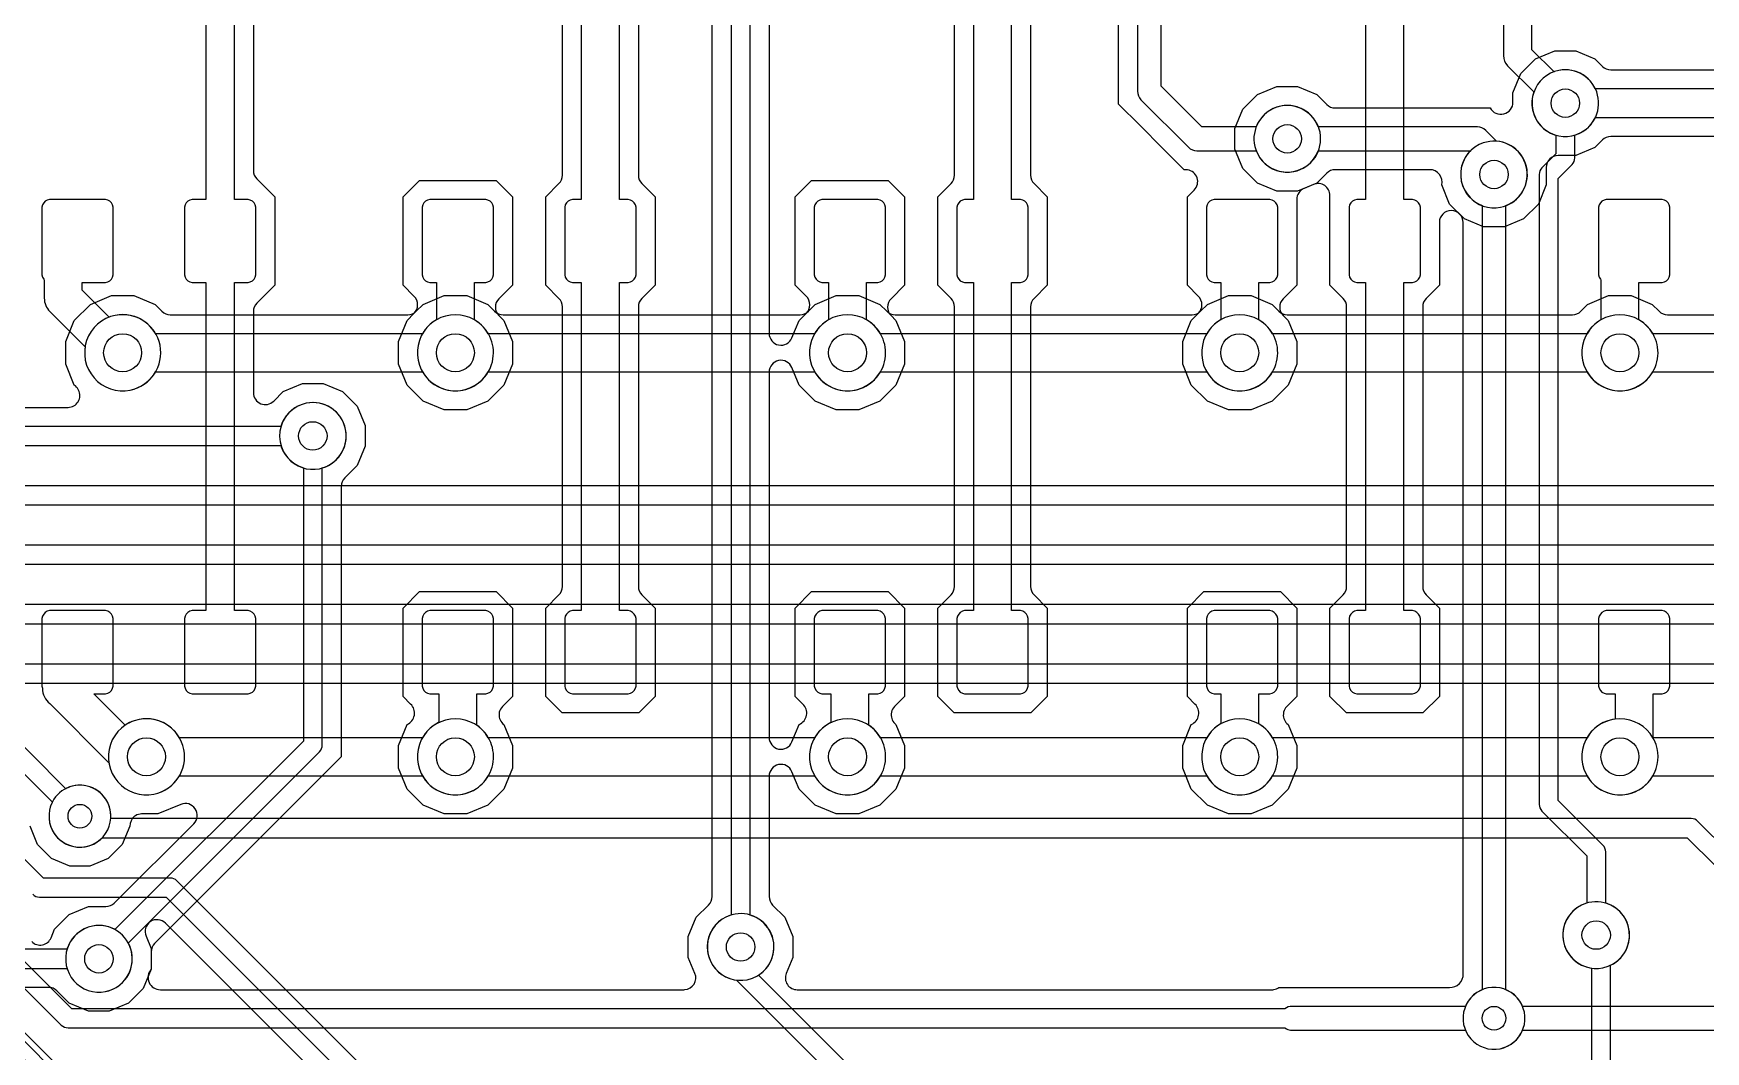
# Model space of a CAD drawing. Header units: millimetres. Extents: x -12.6 to 79.4, y -27 to 65.1.
# Drawn here: x 9.03 to 26.9, y -9.88 to 1 of the extents above; entities that cross this region are included whole.
import ezdxf

# ---------------------------------------------------------------- set-up
doc = ezdxf.new("R2010")
doc.units = ezdxf.units.MM

msp = doc.modelspace()

# ---------------------------------------------------------------- linework, layer by layer
at = {"layer": '16_copper'}
for points in [[(20.828, 43.434), (20.828, 0.381, 0.198912), (20.865, 0.291), (21.373, -0.217, 0.198912), (21.463, -0.254), (22.096, -0.254), (22.109, -0.285), (22.132, -0.325), (22.16, -0.362), (22.193, -0.395), (22.23, -0.423), (22.271, -0.447), (22.314, -0.464), (22.359, -0.477), (22.405, -0.483), (22.452, -0.483), (22.498, -0.477, 1), (22.359, 0.223), (22.314, 0.21, 0.223221), (22.096, 0), (21.516, 0), (21.082, 0.434), (21.082, 43.381)], [(16.891, 1.824), (16.891, -2.205, 0.820683), (17.135, -2.254), (17.212, -2.068), (17.286, -1.994, 0.426172), (17.286, -1.807), (17.17, -1.692), (17.17, -0.746), (17.345, -0.572), (18.164, -0.572), (18.339, -0.746), (18.339, -1.692), (18.194, -1.836, 0.414219), (18.194, -2.016), (18.246, -2.068), (18.339, -2.292), (18.339, -2.534), (18.246, -2.758), (18.075, -2.93), (17.85, -3.023), (17.608, -3.023), (17.384, -2.93), (17.212, -2.758), (17.135, -2.572, 0.820683), (16.891, -2.621), (16.891, -6.523, 0.820683), (17.135, -6.572), (17.212, -6.386, 0.53971), (17.251, -6.167), (17.17, -6.086), (17.17, -5.141), (17.345, -4.966), (18.164, -4.966), (18.339, -5.141), (18.339, -6.086), (18.232, -6.193, 0.284783), (18.202, -6.323), (18.207, -6.335, 0.112183), (18.246, -6.386), (18.339, -6.61), (18.339, -6.852), (18.246, -7.076), (18.075, -7.248), (17.85, -7.341), (17.608, -7.341), (17.384, -7.248), (17.212, -7.076), (17.135, -6.89, 0.820683), (16.891, -6.939), (16.891, -8.225, 0.198912), (16.928, -8.315), (17.06, -8.446), (17.145, -8.652), (17.145, -8.874), (17.074, -9.045, 0.534518), (17.192, -9.22), (22.264, -9.22, 0.021326), (22.275, -9.22), (22.284, -9.218, 0.104696), (22.34, -9.195), (24.161, -9.195, 0.453607), (24.308, -9.048), (24.308, -1.021, 0.996693), (24.054, -1.02), (24.054, -1.021), (24.054, -1.692), (23.913, -1.833, 0.198912), (23.876, -1.922), (23.876, -4.91, 0.198912), (23.913, -5), (24.054, -5.141), (24.054, -6.086), (23.879, -6.261), (23.06, -6.261), (22.885, -6.086), (22.885, -5.141), (23.026, -5, 0.198912), (23.063, -4.91), (23.063, -1.922, 0.198912), (23.026, -1.833), (22.885, -1.692), (22.885, -0.733, 0.534518), (22.71, -0.615), (22.608, -0.657, 0.303341), (22.53, -0.775), (22.53, -1.692), (22.385, -1.836, 0.414219), (22.385, -2.016), (22.437, -2.068), (22.53, -2.292), (22.53, -2.534), (22.437, -2.758), (22.266, -2.93), (22.041, -3.023), (21.799, -3.023), (21.575, -2.93), (21.403, -2.758), (21.311, -2.534), (21.311, -2.292), (21.403, -2.068), (21.477, -1.994, 0.426172), (21.477, -1.807), (21.361, -1.692), (21.361, -0.746), (21.434, -0.674, 0.619847), (21.361, -0.458), (21.351, -0.458, 0.039614), (21.326, -0.457), (21.096, -0.227), (21.096, -0.227), (20.855, 0.014), (20.625, 0.244), (20.625, 38.5, 0.534518)], [(16.485, 30.901), (16.485, -8.422), (16.472, -8.426), (16.429, -8.443), (16.388, -8.467), (16.351, -8.495), (16.318, -8.528), (16.29, -8.565), (16.267, -8.605), (16.249, -8.648), (16.237, -8.693), (16.231, -8.74), (16.231, -8.786), (16.237, -8.833), (16.249, -8.878), (16.267, -8.921), (16.29, -8.961), (16.318, -8.998), (16.351, -9.031), (16.388, -9.059), (16.429, -9.083), (16.472, -9.1), (16.517, -9.113), (16.563, -9.119), (16.61, -9.119), (16.656, -9.113, 0.782376), (16.688, -8.422), (16.688, 30.901, 0.954409)], [(11.379, 2.421), (11.379, -0.465, 0.198912), (11.416, -0.555), (11.608, -0.746), (11.608, -1.692), (11.416, -1.883, 0.198912), (11.379, -1.973), (11.379, -2.84, 0.668185), (11.596, -2.93), (11.698, -2.828), (11.903, -2.743), (12.125, -2.743), (12.331, -2.828), (12.488, -2.985), (12.573, -3.191), (12.573, -3.413), (12.488, -3.619), (12.356, -3.75, 0.198912), (12.319, -3.84), (12.319, -6.73), (10.324, -8.725, 0.198912), (10.287, -8.815), (10.287, -9.001, 0.654508), (10.386, -9.22), (15.981, -9.22), (15.99, -9.219, 0.510047), (16.098, -9.045), (16.027, -8.874), (16.027, -8.652), (16.112, -8.446), (16.244, -8.315, 0.198912), (16.281, -8.225), (16.281, 30.704, 0.198912)], [(24.74, 16.569), (24.74, 0.762, 0.198912), (24.784, 0.654), (25.065, 0.374, 0.429953), (25.298, -0.087), (25.298, -0.288), (25.15, -0.436, 0.198912), (25.121, -0.508), (25.121, -7.239, 0.198912), (25.15, -7.311), (25.629, -7.789), (25.629, -8.295), (25.616, -8.299), (25.573, -8.316), (25.532, -8.34), (25.495, -8.368), (25.462, -8.401), (25.434, -8.438), (25.411, -8.478), (25.393, -8.521), (25.381, -8.566), (25.375, -8.613), (25.375, -8.659), (25.381, -8.706), (25.393, -8.751), (25.411, -8.794), (25.434, -8.834), (25.462, -8.871), (25.495, -8.904), (25.532, -8.932), (25.573, -8.956), (25.616, -8.973), (25.661, -8.986), (25.707, -8.992), (25.754, -8.992), (25.8, -8.986, 0.782376), (25.832, -8.295), (25.832, -7.747, 0.198912), (25.802, -7.675), (25.324, -7.197), (25.324, -0.55), (25.472, -0.402, 0.198912), (25.502, -0.33), (25.502, -0.087, 0.954409), (25.33, 0.604), (25.285, 0.591), (25.28, 0.589), (25.044, 0.825), (25.044, 16.569, 0.944056)], [(15.494, 2.472), (15.494, -0.516, 0.198912), (15.531, -0.606), (15.672, -0.746), (15.672, -1.692), (15.531, -1.833, 0.198912), (15.494, -1.922), (15.494, -4.91, 0.198912), (15.531, -5), (15.672, -5.141), (15.672, -6.086), (15.497, -6.261), (14.678, -6.261), (14.503, -6.086), (14.503, -5.141), (14.644, -5, 0.198912), (14.681, -4.91), (14.681, -1.922, 0.198912), (14.644, -1.833), (14.503, -1.692), (14.503, -0.746), (14.644, -0.606, 0.198912), (14.681, -0.516), (14.681, 2.472, 0.198912)], [(19.685, 2.472), (19.685, -0.516, 0.198912), (19.722, -0.606), (19.863, -0.746), (19.863, -1.692), (19.722, -1.833, 0.198912), (19.685, -1.922), (19.685, -4.91, 0.198912), (19.722, -5), (19.863, -5.141), (19.863, -6.086), (19.688, -6.261), (18.869, -6.261), (18.694, -6.086), (18.694, -5.141), (18.835, -5, 0.198912), (18.872, -4.91), (18.872, -1.922, 0.198912), (18.835, -1.833), (18.694, -1.692), (18.694, -0.746), (18.835, -0.606, 0.198912), (18.872, -0.516), (18.872, 2.472, 0.198912)], [(28.853, -9.398), (24.943, -9.398, 0.197825), (24.765, -9.22), (24.765, -0.84, 0.981272), (24.523, -0.171), (24.48, -0.188, 0.654591), (24.511, -0.84), (24.511, -9.22, 0.197825), (24.333, -9.398), (22.479, -9.398, 0.161412), (22.403, -9.423), (9.44, -9.423), (7.595, -7.578)], [(8.437, -6.422), (9.231, -7.215), (9.228, -7.22), (9.212, -7.26), (9.2, -7.301), (9.195, -7.344), (9.195, -7.388), (9.2, -7.431), (9.212, -7.472), (9.228, -7.512), (9.25, -7.55), (9.276, -7.584), (9.307, -7.615), (9.341, -7.641), (9.379, -7.663), (9.419, -7.679), (9.46, -7.691), (9.503, -7.696), (9.547, -7.696), (9.59, -7.691, 1), (9.46, -7.041), (9.419, -7.053, 0.036468), (9.374, -7.072), (8.611, -6.308)], [(9.01, -8.706, 0.534515), (9.217, -8.664), (9.254, -8.573), (9.412, -8.416), (9.617, -8.331), (9.803, -8.331, 0.198912), (9.893, -8.294), (10.741, -7.446, 0.820678), (10.603, -7.239), (10.357, -7.341), (10.185, -7.341, 0.137389), (10.12, -7.36), (10.109, -7.366, 0.214309), (10.058, -7.472), (9.977, -7.668), (9.827, -7.818), (9.631, -7.899), (9.419, -7.899), (9.223, -7.818), (9.073, -7.668), (8.992, -7.472)], [(6.913, -7.946), (9.199, -10.232, 0.198912), (9.271, -10.262), (37.118, -10.262), (39.599, -12.742), (39.599, -14.3, 0.198912), (39.628, -14.372), (40.949, -15.693), (40.969, -15.708), (40.992, -15.718), (41.017, -15.723), (41.042, -15.72, 0.595647), (41.093, -15.549), (39.802, -14.258), (39.802, -12.7, 0.198912), (39.772, -12.628), (37.232, -10.088, 0.198912), (37.16, -10.058), (9.313, -10.058), (7.087, -7.832)], [(7.421, -7.692), (9.326, -9.597, 0.198912), (9.398, -9.627), (22.404, -9.627), (22.421, -9.638, 0.120111), (22.479, -9.652), (24.333, -9.652), (24.341, -9.671), (24.363, -9.709), (24.389, -9.743), (24.42, -9.774), (24.454, -9.8), (24.492, -9.822), (24.532, -9.838), (24.573, -9.85), (24.616, -9.855), (24.66, -9.855), (24.703, -9.85, 0.249932), (24.943, -9.652), (28.905, -9.652, 0.198912)]]:
    msp.add_lwpolyline(points, format="xyb", dxfattribs=at)
for points in [[(10.871, 2.731), (10.871, -0.775), (10.725, -0.775), (10.701, -0.781), (10.679, -0.794), (10.662, -0.811), (10.649, -0.833), (10.643, -0.857), (10.643, -1.581), (10.649, -1.605), (10.662, -1.627), (10.679, -1.645), (10.701, -1.657), (10.725, -1.664), (10.871, -1.664), (10.871, -5.169), (10.725, -5.169), (10.701, -5.175), (10.679, -5.188), (10.662, -5.206), (10.649, -5.227), (10.643, -5.252), (10.643, -5.975), (10.649, -5.999), (10.662, -6.021), (10.679, -6.039), (10.701, -6.051), (10.725, -6.058), (11.322, -6.058), (11.346, -6.051), (11.368, -6.039), (11.386, -6.021), (11.398, -5.999), (11.405, -5.975), (11.405, -5.252), (11.398, -5.227), (11.386, -5.206), (11.368, -5.188), (11.346, -5.175), (11.322, -5.169), (11.176, -5.169), (11.176, -1.664), (11.322, -1.664), (11.346, -1.657), (11.368, -1.645), (11.386, -1.627), (11.398, -1.605), (11.405, -1.581), (11.405, -0.857), (11.398, -0.833), (11.386, -0.811), (11.368, -0.794), (11.346, -0.781), (11.322, -0.775), (11.176, -0.775), (11.176, 2.731)], [(14.884, 2.731), (14.884, -0.775), (14.789, -0.775), (14.765, -0.781), (14.743, -0.794), (14.726, -0.811), (14.713, -0.833), (14.707, -0.857), (14.707, -1.581), (14.713, -1.605), (14.726, -1.627), (14.743, -1.645), (14.765, -1.657), (14.789, -1.664), (14.884, -1.664), (14.884, -5.169), (14.789, -5.169), (14.765, -5.175), (14.743, -5.188), (14.726, -5.206), (14.713, -5.227), (14.707, -5.252), (14.707, -5.975), (14.713, -5.999), (14.726, -6.021), (14.743, -6.039), (14.765, -6.051), (14.789, -6.058), (15.386, -6.058), (15.41, -6.051), (15.432, -6.039), (15.45, -6.021), (15.462, -5.999), (15.469, -5.975), (15.469, -5.252), (15.462, -5.227), (15.45, -5.206), (15.432, -5.188), (15.41, -5.175), (15.386, -5.169), (15.291, -5.169), (15.291, -1.664), (15.386, -1.664), (15.41, -1.657), (15.432, -1.645), (15.45, -1.627), (15.462, -1.605), (15.469, -1.581), (15.469, -0.857), (15.462, -0.833), (15.45, -0.811), (15.432, -0.794), (15.41, -0.781), (15.386, -0.775), (15.291, -0.775), (15.291, 2.731)], [(19.075, 2.731), (19.075, -0.775), (18.98, -0.775), (18.956, -0.781), (18.934, -0.794), (18.917, -0.811), (18.904, -0.833), (18.898, -0.857), (18.898, -1.581), (18.904, -1.605), (18.917, -1.627), (18.934, -1.645), (18.956, -1.657), (18.98, -1.664), (19.075, -1.664), (19.075, -5.169), (18.98, -5.169), (18.956, -5.175), (18.934, -5.188), (18.917, -5.206), (18.904, -5.227), (18.898, -5.252), (18.898, -5.975), (18.904, -5.999), (18.917, -6.021), (18.934, -6.039), (18.956, -6.051), (18.98, -6.058), (19.577, -6.058), (19.601, -6.051), (19.623, -6.039), (19.641, -6.021), (19.653, -5.999), (19.66, -5.975), (19.66, -5.252), (19.653, -5.227), (19.641, -5.206), (19.623, -5.188), (19.601, -5.175), (19.577, -5.169), (19.482, -5.169), (19.482, -1.664), (19.577, -1.664), (19.601, -1.657), (19.623, -1.645), (19.641, -1.627), (19.653, -1.605), (19.66, -1.581), (19.66, -0.857), (19.653, -0.833), (19.641, -0.811), (19.623, -0.794), (19.601, -0.781), (19.577, -0.775), (19.482, -0.775), (19.482, 2.731)], [(23.266, 2.731), (23.266, -0.775), (23.171, -0.775), (23.147, -0.781), (23.125, -0.794), (23.108, -0.811), (23.095, -0.833), (23.089, -0.857), (23.089, -1.581), (23.095, -1.605), (23.108, -1.627), (23.125, -1.645), (23.147, -1.657), (23.171, -1.664), (23.266, -1.664), (23.266, -5.169), (23.171, -5.169), (23.147, -5.175), (23.125, -5.188), (23.108, -5.206), (23.095, -5.227), (23.089, -5.252), (23.089, -5.975), (23.095, -5.999), (23.108, -6.021), (23.125, -6.039), (23.147, -6.051), (23.171, -6.058), (23.768, -6.058), (23.792, -6.051), (23.814, -6.039), (23.832, -6.021), (23.844, -5.999), (23.851, -5.975), (23.851, -5.252), (23.844, -5.227), (23.832, -5.206), (23.814, -5.188), (23.792, -5.175), (23.768, -5.169), (23.673, -5.169), (23.673, -1.664), (23.768, -1.664), (23.792, -1.657), (23.814, -1.645), (23.832, -1.627), (23.844, -1.605), (23.851, -1.581), (23.851, -0.857), (23.844, -0.833), (23.832, -0.811), (23.814, -0.794), (23.792, -0.781), (23.768, -0.775), (23.673, -0.775), (23.673, 2.731)]]:
    msp.add_lwpolyline(points, dxfattribs=at)
for points in [[(13.417, -3.023), (13.193, -2.93), (13.021, -2.758), (12.929, -2.534), (12.929, -2.292), (13.021, -2.068), (13.095, -1.994, 0.426167), (13.095, -1.807), (12.979, -1.692), (12.979, -0.746), (13.154, -0.572), (13.973, -0.572), (14.148, -0.746), (14.148, -1.692), (14.003, -1.836, 0.414219), (14.003, -2.016), (14.055, -2.068), (14.148, -2.292), (14.148, -2.534), (14.055, -2.758), (13.884, -2.93), (13.659, -3.023)], [(10.062, -2.812, 1), (9.903, -2.014), (9.851, -2.027), (9.838, -2.033), (9.55, -1.745), (9.55, -1.664), (9.798, -1.664), (9.822, -1.657), (9.844, -1.645), (9.862, -1.627), (9.874, -1.605), (9.881, -1.581), (9.881, -0.857), (9.874, -0.833), (9.862, -0.811), (9.844, -0.794), (9.822, -0.781), (9.798, -0.775), (9.201, -0.775), (9.177, -0.781), (9.155, -0.794), (9.138, -0.811), (9.125, -0.833), (9.119, -0.857), (9.119, -1.581), (9.125, -1.605), (9.138, -1.627), (9.144, -1.633), (9.144, -1.829, 0.198912), (9.204, -1.972), (9.581, -2.35), (9.576, -2.386), (9.576, -2.44), (9.583, -2.492), (9.597, -2.544), (9.617, -2.593), (9.644, -2.639), (9.676, -2.682), (9.714, -2.719), (9.756, -2.752), (9.802, -2.778), (9.851, -2.799), (9.903, -2.812), (9.956, -2.819), (10.009, -2.819)], [(13.618, -2.812, 0.692109), (13.741, -2.061), (13.741, -1.664), (13.862, -1.664), (13.886, -1.657), (13.908, -1.645), (13.926, -1.627), (13.938, -1.605), (13.945, -1.581), (13.945, -0.857), (13.938, -0.833), (13.926, -0.811), (13.908, -0.794), (13.886, -0.781), (13.862, -0.775), (13.265, -0.775), (13.241, -0.781), (13.219, -0.794), (13.202, -0.811), (13.189, -0.833), (13.183, -0.857), (13.183, -1.581), (13.189, -1.605), (13.202, -1.627), (13.219, -1.645), (13.241, -1.657), (13.265, -1.664), (13.335, -1.664), (13.335, -2.061), (13.312, -2.074), (13.27, -2.107), (13.232, -2.144), (13.2, -2.187), (13.173, -2.233), (13.153, -2.282), (13.139, -2.334), (13.132, -2.386), (13.132, -2.44), (13.139, -2.492), (13.153, -2.544), (13.173, -2.593), (13.2, -2.639), (13.232, -2.682), (13.27, -2.719), (13.312, -2.752), (13.358, -2.778), (13.407, -2.799), (13.459, -2.812), (13.512, -2.819), (13.565, -2.819)], [(17.809, -2.812, 0.692109), (17.932, -2.061), (17.932, -1.664), (18.053, -1.664), (18.077, -1.657), (18.099, -1.645), (18.117, -1.627), (18.129, -1.605), (18.136, -1.581), (18.136, -0.857), (18.129, -0.833), (18.117, -0.811), (18.099, -0.794), (18.077, -0.781), (18.053, -0.775), (17.456, -0.775), (17.432, -0.781), (17.41, -0.794), (17.393, -0.811), (17.38, -0.833), (17.374, -0.857), (17.374, -1.581), (17.38, -1.605), (17.393, -1.627), (17.41, -1.645), (17.432, -1.657), (17.456, -1.664), (17.526, -1.664), (17.526, -2.061), (17.503, -2.074), (17.461, -2.107), (17.423, -2.144), (17.391, -2.187), (17.364, -2.233), (17.344, -2.282), (17.33, -2.334), (17.323, -2.386), (17.323, -2.44), (17.33, -2.492), (17.344, -2.544), (17.364, -2.593), (17.391, -2.639), (17.423, -2.682), (17.461, -2.719), (17.503, -2.752), (17.549, -2.778), (17.598, -2.799), (17.65, -2.812), (17.703, -2.819), (17.756, -2.819)], [(22, -2.812, 0.692109), (22.123, -2.061), (22.123, -1.664), (22.244, -1.664), (22.268, -1.657), (22.29, -1.645), (22.308, -1.627), (22.32, -1.605), (22.327, -1.581), (22.327, -0.857), (22.32, -0.833), (22.308, -0.811), (22.29, -0.794), (22.268, -0.781), (22.244, -0.775), (21.647, -0.775), (21.623, -0.781), (21.601, -0.794), (21.584, -0.811), (21.571, -0.833), (21.565, -0.857), (21.565, -1.581), (21.571, -1.605), (21.584, -1.627), (21.601, -1.645), (21.623, -1.657), (21.647, -1.664), (21.717, -1.664), (21.717, -2.061), (21.694, -2.074), (21.652, -2.107), (21.614, -2.144), (21.582, -2.187), (21.555, -2.233), (21.535, -2.282), (21.521, -2.334), (21.514, -2.386), (21.514, -2.44), (21.521, -2.492), (21.535, -2.544), (21.555, -2.593), (21.582, -2.639), (21.614, -2.682), (21.652, -2.719), (21.694, -2.752), (21.74, -2.778), (21.789, -2.799), (21.841, -2.812), (21.894, -2.819), (21.947, -2.819)], [(26.064, -2.812, 0.692109), (26.187, -2.061), (26.187, -1.664), (26.435, -1.664), (26.459, -1.657), (26.481, -1.645), (26.499, -1.627), (26.511, -1.605), (26.518, -1.581), (26.518, -0.857), (26.511, -0.833), (26.499, -0.811), (26.481, -0.794), (26.459, -0.781), (26.435, -0.775), (25.838, -0.775), (25.814, -0.781), (25.792, -0.794), (25.775, -0.811), (25.762, -0.833), (25.756, -0.857), (25.756, -1.581), (25.762, -1.605), (25.775, -1.627), (25.781, -1.633), (25.781, -2.061), (25.758, -2.074), (25.716, -2.107), (25.678, -2.144), (25.646, -2.187), (25.619, -2.233), (25.599, -2.282), (25.585, -2.334), (25.578, -2.386), (25.578, -2.44), (25.585, -2.492), (25.599, -2.544), (25.619, -2.593), (25.646, -2.639), (25.678, -2.682), (25.716, -2.719), (25.758, -2.752), (25.804, -2.778), (25.853, -2.799), (25.905, -2.812), (25.958, -2.819), (26.011, -2.819)], [(9.798, -9.24, 0.504893), (10.041, -8.721), (12.086, -6.676, 0.198912), (12.116, -6.604), (12.116, -3.643, 0.954409), (11.945, -2.952), (11.9, -2.965, 0.730917), (11.913, -3.643), (11.913, -6.562), (9.897, -8.577), (9.886, -8.57), (9.843, -8.553), (9.798, -8.54), (9.752, -8.534), (9.705, -8.534), (9.659, -8.54), (9.614, -8.553), (9.571, -8.57), (9.53, -8.594), (9.493, -8.622), (9.46, -8.655), (9.432, -8.692), (9.409, -8.732), (9.391, -8.775), (9.379, -8.82), (9.373, -8.867), (9.373, -8.913), (9.379, -8.96), (9.391, -9.005), (9.409, -9.048), (9.432, -9.088), (9.46, -9.125), (9.493, -9.158), (9.53, -9.186), (9.571, -9.21), (9.614, -9.227), (9.659, -9.24), (9.705, -9.246), (9.752, -9.246)], [(13.417, -7.341), (13.193, -7.248), (13.021, -7.076), (12.929, -6.852), (12.929, -6.61), (13.021, -6.386, 0.539729), (13.06, -6.167), (12.979, -6.086), (12.979, -5.141), (13.154, -4.966), (13.973, -4.966), (14.148, -5.141), (14.148, -6.086), (14.041, -6.193, 0.284783), (14.011, -6.323), (14.016, -6.335, 0.112183), (14.055, -6.386), (14.148, -6.61), (14.148, -6.852), (14.055, -7.076), (13.884, -7.248), (13.659, -7.341)], [(21.799, -7.341), (21.575, -7.248), (21.403, -7.076), (21.311, -6.852), (21.311, -6.61), (21.403, -6.386, 0.539729), (21.442, -6.167), (21.361, -6.086), (21.361, -5.141), (21.536, -4.966), (22.355, -4.966), (22.53, -5.141), (22.53, -6.086), (22.423, -6.193, 0.284783), (22.393, -6.323), (22.398, -6.335, 0.112183), (22.437, -6.386), (22.53, -6.61), (22.53, -6.852), (22.437, -7.076), (22.266, -7.248), (22.041, -7.341)], [(10.316, -7.13, 1), (10.157, -6.332), (10.105, -6.345, 0.066772), (10.008, -6.394), (9.673, -6.058), (9.798, -6.058), (9.822, -6.051), (9.844, -6.039), (9.862, -6.021), (9.874, -5.999), (9.881, -5.975), (9.881, -5.252), (9.874, -5.227), (9.862, -5.206), (9.844, -5.188), (9.822, -5.175), (9.798, -5.169), (9.201, -5.169), (9.177, -5.175), (9.155, -5.188), (9.138, -5.206), (9.125, -5.227), (9.119, -5.252), (9.119, -5.975), (9.125, -5.999, 0.222811), (9.204, -6.163), (9.835, -6.795), (9.837, -6.81), (9.851, -6.862), (9.871, -6.911), (9.898, -6.957), (9.93, -7), (9.968, -7.037), (10.01, -7.07), (10.056, -7.096), (10.105, -7.117), (10.157, -7.13), (10.21, -7.137), (10.263, -7.137)], [(13.618, -7.13, 0.665576), (13.767, -6.394), (13.767, -6.058), (13.862, -6.058), (13.886, -6.051), (13.908, -6.039), (13.926, -6.021), (13.938, -5.999), (13.945, -5.975), (13.945, -5.252), (13.938, -5.227), (13.926, -5.206), (13.908, -5.188), (13.886, -5.175), (13.862, -5.169), (13.265, -5.169), (13.241, -5.175), (13.219, -5.188), (13.202, -5.206), (13.189, -5.227), (13.183, -5.252), (13.183, -5.975), (13.189, -5.999), (13.202, -6.021), (13.219, -6.039), (13.241, -6.051), (13.265, -6.058), (13.36, -6.058), (13.36, -6.365), (13.358, -6.366), (13.312, -6.392), (13.27, -6.425), (13.232, -6.462), (13.2, -6.505), (13.173, -6.551), (13.153, -6.6), (13.139, -6.652), (13.132, -6.704), (13.132, -6.758), (13.139, -6.81), (13.153, -6.862), (13.173, -6.911), (13.2, -6.957), (13.232, -7), (13.27, -7.037), (13.312, -7.07), (13.358, -7.096), (13.407, -7.117), (13.459, -7.13), (13.512, -7.137), (13.565, -7.137)], [(17.809, -7.13, 0.665576), (17.958, -6.394), (17.958, -6.058), (18.053, -6.058), (18.077, -6.051), (18.099, -6.039), (18.117, -6.021), (18.129, -5.999), (18.136, -5.975), (18.136, -5.252), (18.129, -5.227), (18.117, -5.206), (18.099, -5.188), (18.077, -5.175), (18.053, -5.169), (17.456, -5.169), (17.432, -5.175), (17.41, -5.188), (17.393, -5.206), (17.38, -5.227), (17.374, -5.252), (17.374, -5.975), (17.38, -5.999), (17.393, -6.021), (17.41, -6.039), (17.432, -6.051), (17.456, -6.058), (17.551, -6.058), (17.551, -6.365), (17.549, -6.366), (17.503, -6.392), (17.461, -6.425), (17.423, -6.462), (17.391, -6.505), (17.364, -6.551), (17.344, -6.6), (17.33, -6.652), (17.323, -6.704), (17.323, -6.758), (17.33, -6.81), (17.344, -6.862), (17.364, -6.911), (17.391, -6.957), (17.423, -7), (17.461, -7.037), (17.503, -7.07), (17.549, -7.096), (17.598, -7.117), (17.65, -7.13), (17.703, -7.137), (17.756, -7.137)], [(22, -7.13, 0.692109), (22.123, -6.379), (22.123, -6.058), (22.244, -6.058), (22.268, -6.051), (22.29, -6.039), (22.308, -6.021), (22.32, -5.999), (22.327, -5.975), (22.327, -5.252), (22.32, -5.227), (22.308, -5.206), (22.29, -5.188), (22.268, -5.175), (22.244, -5.169), (21.647, -5.169), (21.623, -5.175), (21.601, -5.188), (21.584, -5.206), (21.571, -5.227), (21.565, -5.252), (21.565, -5.975), (21.571, -5.999), (21.584, -6.021), (21.601, -6.039), (21.623, -6.051), (21.647, -6.058), (21.717, -6.058), (21.717, -6.379), (21.694, -6.392), (21.652, -6.425), (21.614, -6.462), (21.582, -6.505), (21.555, -6.551), (21.535, -6.6), (21.521, -6.652), (21.514, -6.704), (21.514, -6.758), (21.521, -6.81), (21.535, -6.862), (21.555, -6.911), (21.582, -6.957), (21.614, -7), (21.652, -7.037), (21.694, -7.07), (21.74, -7.096), (21.789, -7.117), (21.841, -7.13), (21.894, -7.137), (21.947, -7.137)], [(26.064, -7.13, 0.453092), (26.37, -6.6), (26.349, -6.551), (26.34, -6.534), (26.34, -6.058), (26.435, -6.058), (26.459, -6.051), (26.481, -6.039), (26.499, -6.021), (26.511, -5.999), (26.518, -5.975), (26.518, -5.252), (26.511, -5.227), (26.499, -5.206), (26.481, -5.188), (26.459, -5.175), (26.435, -5.169), (25.838, -5.169), (25.814, -5.175), (25.792, -5.188), (25.775, -5.206), (25.762, -5.227), (25.756, -5.252), (25.756, -5.975), (25.762, -5.999), (25.775, -6.021), (25.792, -6.039), (25.814, -6.051), (25.838, -6.058), (25.933, -6.058), (25.933, -6.328), (25.905, -6.332), (25.853, -6.345), (25.804, -6.366), (25.758, -6.392), (25.716, -6.425), (25.678, -6.462), (25.646, -6.505), (25.619, -6.551), (25.599, -6.6), (25.585, -6.652), (25.578, -6.704), (25.578, -6.758), (25.585, -6.81), (25.599, -6.862), (25.619, -6.911), (25.646, -6.957), (25.678, -7), (25.716, -7.037), (25.758, -7.07), (25.804, -7.096), (25.853, -7.117), (25.905, -7.13), (25.958, -7.137), (26.011, -7.137)]]:
    msp.add_lwpolyline(points, format="xyb", close=True, dxfattribs=at)
at = {"layer": '1_copper'}
for points in [[(53.634, -5.74), (7.789, -5.74), (-1.944, 3.992), (-1.944, 10.761), (-1.935, 10.761), (-1.935, 11.461), (-2.155, 11.461), (-2.155, 10.761), (-2.147, 10.761), (-2.147, 3.95, 0.198912), (-2.117, 3.878), (7.675, -5.914, 0.198912), (7.747, -5.944), (53.634, -5.944)], [(16.882, -14.376), (10.562, -8.056, 0.198912), (10.49, -8.026), (9.135, -8.026), (-3.15, 4.233)], [(48.915, -0.102), (25.887, -0.102, 0.198912), (25.797, -0.139), (25.717, -0.22), (25.511, -0.305), (25.324, -0.305, 0.414214), (25.197, -0.432), (25.197, -0.619), (25.112, -0.825), (24.955, -0.982), (24.749, -1.067), (24.527, -1.067), (24.321, -0.982), (24.164, -0.825), (24.079, -0.619, 0.495266), (23.952, -0.457), (22.941, -0.457, 0.198912), (22.851, -0.494), (22.745, -0.601), (22.539, -0.686), (22.317, -0.686), (22.112, -0.601), (21.954, -0.444), (21.869, -0.238), (21.869, -0.016), (21.954, 0.19), (22.112, 0.347), (22.317, 0.432), (22.539, 0.432), (22.745, 0.347), (22.851, 0.24, 0.198912), (22.941, 0.203), (24.597, 0.203, 0.781173), (24.841, 0.266), (24.841, 0.365), (24.926, 0.571), (25.083, 0.728), (25.289, 0.813), (25.511, 0.813), (25.717, 0.728), (25.797, 0.647, 0.198912), (25.887, 0.61), (48.568, 0.61, 0.198912)], [(48.705, 0.406), (25.722, 0.406), (25.72, 0.412), (25.696, 0.452), (25.668, 0.489), (25.635, 0.522), (25.598, 0.55), (25.558, 0.574), (25.515, 0.591), (25.47, 0.604), (25.423, 0.61), (25.377, 0.61), (25.33, 0.604), (25.285, 0.591), (25.242, 0.574), (25.202, 0.55), (25.165, 0.522), (25.132, 0.489), (25.104, 0.452), (25.08, 0.412), (25.063, 0.369), (25.05, 0.324), (25.044, 0.277), (25.044, 0.231), (25.05, 0.184), (25.063, 0.139), (25.08, 0.096), (25.104, 0.056), (25.132, 0.019), (25.165, -0.014), (25.202, -0.042), (25.242, -0.066), (25.285, -0.083), (25.33, -0.096), (25.377, -0.102), (25.423, -0.102), (25.47, -0.096, 0.237342), (25.722, 0.102), (48.768, 0.102, 0.198912)], [(8.891, -2.997), (9.398, -2.997, 0.562295), (9.51, -2.812), (9.507, -2.806, 0.107644), (9.465, -2.758), (9.373, -2.534), (9.373, -2.292), (9.465, -2.068), (9.637, -1.896), (9.861, -1.803), (10.103, -1.803), (10.328, -1.896), (10.401, -1.969, 0.198912), (10.491, -2.007), (13.03, -2.007, 0.198917), (13.12, -1.969), (13.193, -1.896), (13.417, -1.803), (13.659, -1.803), (13.884, -1.896), (13.957, -1.969, 0.198917), (14.047, -2.007), (17.221, -2.007, 0.198917), (17.311, -1.969), (17.384, -1.896), (17.608, -1.803), (17.85, -1.803), (18.075, -1.896), (18.148, -1.969, 0.198917), (18.238, -2.007), (21.412, -2.007, 0.198917), (21.502, -1.969), (21.575, -1.896), (21.799, -1.803), (22.041, -1.803), (22.266, -1.896), (22.339, -1.969, 0.198917), (22.429, -2.007), (25.476, -2.007, 0.198917), (25.566, -1.969), (25.639, -1.896), (25.863, -1.803), (26.105, -1.803), (26.33, -1.896), (26.403, -1.969, 0.198917), (26.493, -2.007), (29.667, -2.007, 0.198917)], [(29.823, -2.21), (26.336, -2.21, 0.577351), (25.632, -2.21), (22.272, -2.21, 0.577351), (21.568, -2.21), (18.081, -2.21, 0.577351), (17.377, -2.21), (13.89, -2.21, 0.577351), (13.186, -2.21), (10.334, -2.21), (10.321, -2.187), (10.288, -2.144), (10.251, -2.107), (10.208, -2.074), (10.162, -2.048), (10.113, -2.027), (10.062, -2.014), (10.009, -2.007), (9.956, -2.007), (9.903, -2.014), (9.851, -2.027), (9.802, -2.048), (9.756, -2.074), (9.714, -2.107), (9.676, -2.144), (9.644, -2.187), (9.617, -2.233), (9.597, -2.282), (9.583, -2.334), (9.576, -2.386), (9.576, -2.44), (9.583, -2.492), (9.597, -2.544), (9.617, -2.593), (9.644, -2.639), (9.676, -2.682), (9.714, -2.719), (9.756, -2.752), (9.802, -2.778), (9.851, -2.799), (9.903, -2.812), (9.956, -2.819), (10.009, -2.819), (10.062, -2.812, 0.215979), (10.334, -2.616), (13.186, -2.616, 0.577351), (13.89, -2.616), (17.377, -2.616, 0.577351), (18.081, -2.616), (21.568, -2.616, 0.577351), (22.272, -2.616), (25.632, -2.616, 0.577351), (26.336, -2.616), (29.823, -2.616, 0.577351)], [(8.712, -3.404), (11.673, -3.404), (11.677, -3.417), (11.695, -3.46), (11.718, -3.5), (11.746, -3.537), (11.779, -3.57), (11.816, -3.598), (11.857, -3.622), (11.9, -3.639), (11.945, -3.652), (11.991, -3.658), (12.038, -3.658), (12.084, -3.652, 1), (11.945, -2.952), (11.9, -2.965, 0.243103), (11.673, -3.2), (8.754, -3.2)], [(8.458, -4.039), (37.581, -4.039), (37.585, -4.052), (37.603, -4.095), (37.626, -4.135), (37.654, -4.172), (37.687, -4.205), (37.724, -4.233), (37.765, -4.257), (37.808, -4.274), (37.853, -4.287), (37.899, -4.293), (37.946, -4.293), (37.992, -4.287, 1), (37.853, -3.587), (37.808, -3.6, 0.243103), (37.581, -3.835), (8.5, -3.835)], [(8.128, -4.674), (29.022, -4.674), (29.024, -4.678), (29.04, -4.718), (29.062, -4.756), (29.088, -4.79), (29.119, -4.821), (29.153, -4.847), (29.191, -4.869), (29.231, -4.885), (29.272, -4.897), (29.315, -4.902), (29.359, -4.902), (29.402, -4.897, 1), (29.272, -4.247), (29.231, -4.259, 0.237098), (29.022, -4.47), (8.17, -4.47)], [(29.823, -6.528), (26.336, -6.528, 0.577351), (25.632, -6.528), (22.272, -6.528, 0.577351), (21.568, -6.528), (18.081, -6.528, 0.577351), (17.377, -6.528), (13.89, -6.528, 0.577351), (13.186, -6.528), (10.588, -6.528), (10.575, -6.505), (10.542, -6.462), (10.505, -6.425), (10.462, -6.392), (10.416, -6.366), (10.367, -6.345), (10.316, -6.332), (10.263, -6.325), (10.21, -6.325), (10.157, -6.332), (10.105, -6.345), (10.056, -6.366), (10.01, -6.392), (9.968, -6.425), (9.93, -6.462), (9.898, -6.505), (9.871, -6.551), (9.851, -6.6), (9.837, -6.652), (9.83, -6.704), (9.83, -6.758), (9.837, -6.81), (9.851, -6.862), (9.871, -6.911), (9.898, -6.957), (9.93, -7), (9.968, -7.037), (10.01, -7.07), (10.056, -7.096), (10.105, -7.117), (10.157, -7.13), (10.21, -7.137), (10.263, -7.137), (10.316, -7.13, 0.215979), (10.588, -6.934), (13.186, -6.934, 0.577351), (13.89, -6.934), (17.377, -6.934, 0.577351), (18.081, -6.934), (21.568, -6.934, 0.577351), (22.272, -6.934), (25.632, -6.934, 0.577351), (26.336, -6.934), (29.823, -6.934, 0.577351)], [(27.144, -7.747), (26.818, -7.421, 0.198912), (26.746, -7.391), (9.855, -7.391, 0.941985), (9.2, -7.301), (9.195, -7.344, 0.621842), (9.709, -7.641), (9.743, -7.615), (9.763, -7.595), (26.704, -7.595), (27, -7.891)], [(9.021, -8.2, 0.198647), (9.093, -8.23), (10.448, -8.23), (16.768, -14.55, 0.198912)], [(16.714, -14.783), (10.439, -8.508, 0.820688), (10.232, -8.647), (10.287, -8.779), (10.287, -9.001), (10.202, -9.207), (10.045, -9.364), (9.839, -9.449), (9.617, -9.449), (9.412, -9.364), (9.28, -9.232, 0.198912), (9.19, -9.195), (8.662, -9.195, 0.668179)], [(20.692, -12.979), (16.777, -9.064, 0.948228), (16.429, -8.443), (16.388, -8.467, 0.62184), (16.472, -9.1), (16.517, -9.113), (16.541, -9.116), (20.578, -13.153)], [(8.573, -9.412), (9.611, -10.45, 0.111434)]]:
    msp.add_lwpolyline(points, format="xyb", dxfattribs=at)
for points in [[(32.137, -5.308, 0.182645), (32.203, -5.279), (32.488, -4.993, 0.94362), (32.823, -4.424), (32.785, -4.402, 0.722243), (32.345, -4.85), (32.089, -5.105), (7.916, -5.105), (-1.544, 4.354), (-1.544, 10.761), (-1.535, 10.761), (-1.535, 11.461), (-1.755, 11.461), (-1.755, 10.761), (-1.747, 10.761), (-1.747, 4.312, 0.198912), (-1.717, 4.24), (7.802, -5.279, 0.198912), (7.874, -5.309), (32.131, -5.309)], [(24.708, -0.858, 0.871381), (24.666, -0.153), (24.55, -0.037, 0.198912), (24.46, 0), (22.76, 0, 0.981272), (22.091, -0.242), (22.109, -0.285, 0.654591), (22.76, -0.254), (24.389, -0.254), (24.37, -0.273), (24.342, -0.31), (24.318, -0.35), (24.301, -0.393), (24.288, -0.438), (24.282, -0.485), (24.282, -0.531), (24.288, -0.578), (24.301, -0.623), (24.318, -0.666), (24.342, -0.706), (24.37, -0.743), (24.403, -0.776), (24.44, -0.804), (24.48, -0.828), (24.523, -0.845), (24.568, -0.858), (24.615, -0.864), (24.661, -0.864)], [(9.798, -9.24, 1), (9.659, -8.54), (9.614, -8.553, 0.243103), (9.387, -8.788), (8.754, -8.788), (2.675, -2.709, 0.954416), (2.066, -2.342), (2.043, -2.382, 0.730922), (2.531, -2.853), (8.64, -8.962, 0.198912), (8.712, -8.992), (9.387, -8.992), (9.391, -9.005), (9.409, -9.048), (9.432, -9.088), (9.46, -9.125), (9.493, -9.158), (9.53, -9.186), (9.571, -9.21), (9.614, -9.227), (9.659, -9.24), (9.705, -9.246), (9.752, -9.246)], [(25.798, -13.181, 0.366248), (25.883, -13.081), (25.883, -8.958, 0.944056), (25.616, -8.299), (25.573, -8.316, 0.736842), (25.679, -8.988), (25.679, -13.081), (25.683, -13.106), (25.692, -13.129), (25.706, -13.15), (25.725, -13.166), (25.748, -13.177), (25.773, -13.182)]]:
    msp.add_lwpolyline(points, format="xyb", close=True, dxfattribs=at)
msp.add_lwpolyline([(24.703, -9.85), (24.744, -9.838), (24.784, -9.822), (24.822, -9.8), (24.856, -9.774), (24.887, -9.743), (24.913, -9.709), (24.935, -9.671), (24.951, -9.631), (24.963, -9.59), (24.968, -9.547), (24.968, -9.503), (24.963, -9.46), (24.951, -9.419), (24.935, -9.379), (24.913, -9.341), (24.887, -9.307), (24.856, -9.276), (24.822, -9.25), (24.784, -9.228), (24.744, -9.212), (24.703, -9.2), (24.66, -9.195), (24.616, -9.195), (24.573, -9.2), (24.532, -9.212), (24.492, -9.228), (24.454, -9.25), (24.42, -9.276), (24.389, -9.307), (24.363, -9.341), (24.341, -9.379), (24.325, -9.419), (24.313, -9.46), (24.308, -9.503), (24.308, -9.547), (24.313, -9.59), (24.325, -9.631), (24.341, -9.671), (24.363, -9.709), (24.389, -9.743), (24.42, -9.774), (24.454, -9.8), (24.492, -9.822), (24.532, -9.838), (24.573, -9.85), (24.616, -9.855), (24.66, -9.855)], close=True, dxfattribs=at)
at = {"layer": 'drills_via_1_16'}
for centre, radius in [((25.4, 0.254), 0.152), ((22.428, -0.127), 0.152), ((24.638, -0.508), 0.152), ((9.982, -2.413), 0.203), ((13.538, -2.413), 0.203), ((17.729, -2.413), 0.203), ((21.92, -2.413), 0.203), ((25.984, -2.413), 0.203), ((12.014, -3.302), 0.152), ((10.236, -6.731), 0.203), ((13.538, -6.731), 0.203), ((17.729, -6.731), 0.203), ((21.92, -6.731), 0.203), ((25.984, -6.731), 0.203), ((9.525, -7.366), 0.127), ((25.73, -8.636), 0.152), ((9.728, -8.89), 0.152), ((16.586, -8.763), 0.152), ((24.638, -9.525), 0.127)]:
    msp.add_circle(centre, radius, dxfattribs=at)

doc.saveas('drawing.dxf')
